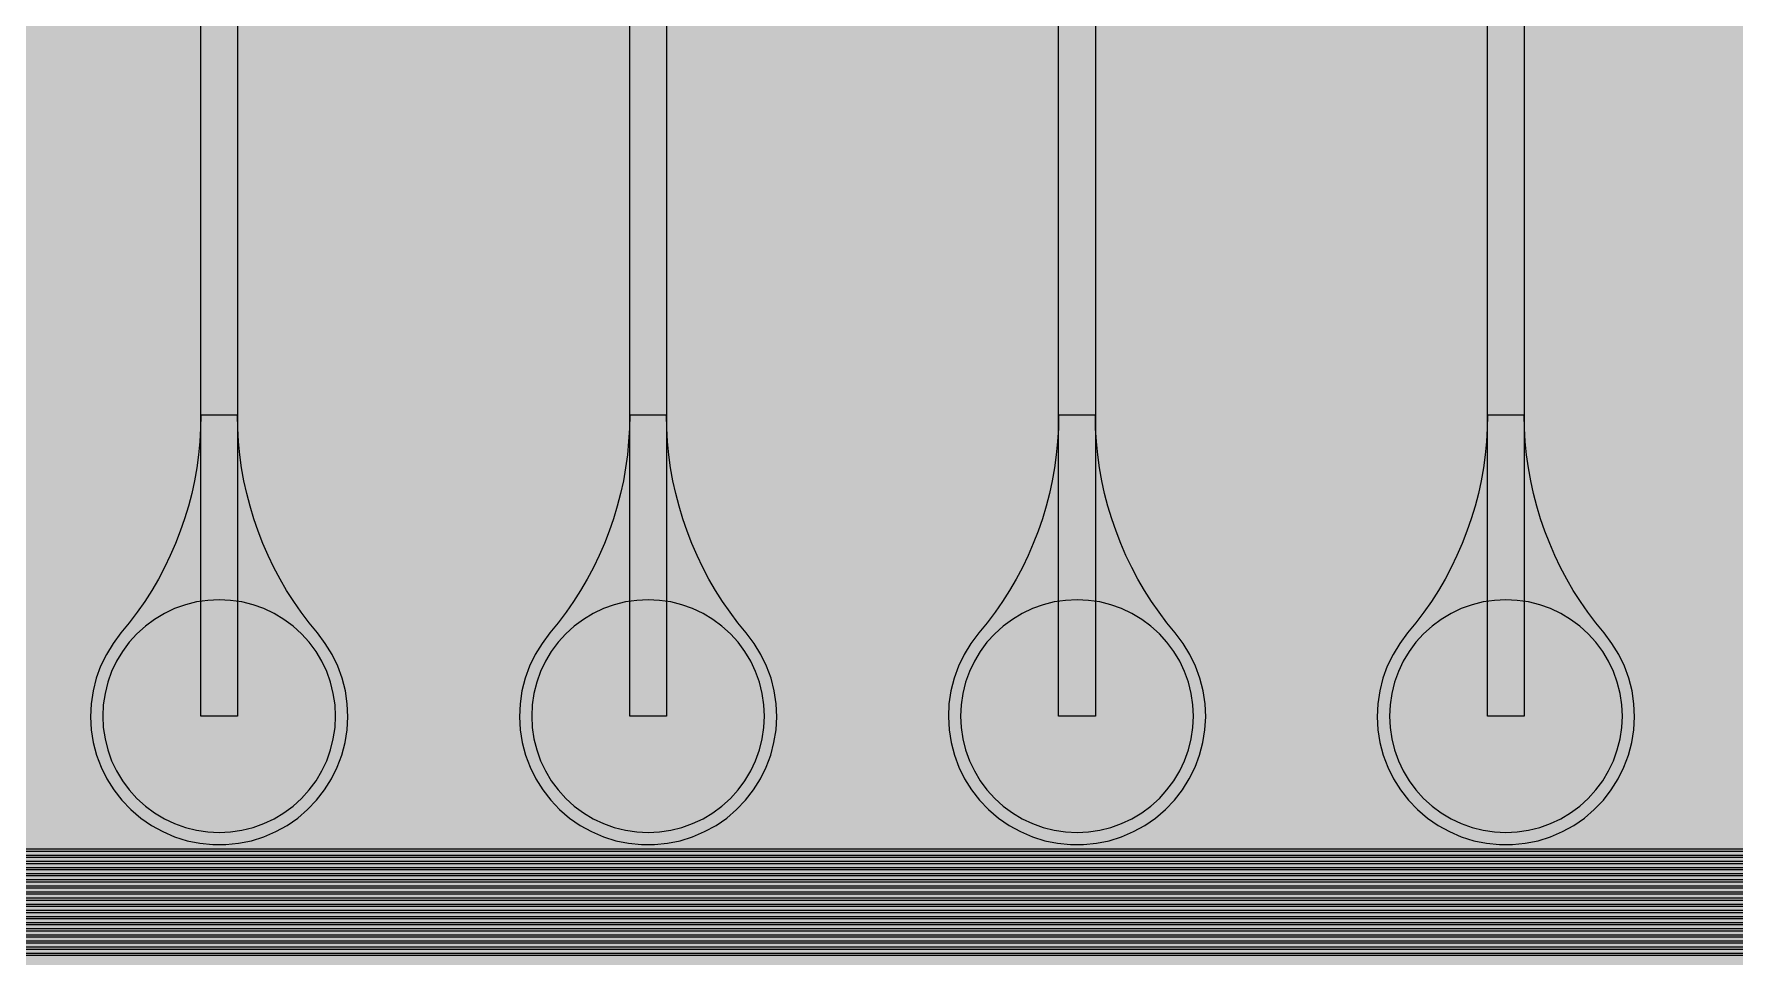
# Model space of a CAD drawing. Header units: metres. Extents: x -7220 to 10980, y -29667 to 1833.
# Drawn here: x -5383 to -3995, y -23979 to -23226 of the extents above; entities that cross this region are included whole.
import ezdxf

# ---------------------------------------------------------------- set-up
doc = ezdxf.new("R2010")
doc.units = ezdxf.units.M
for name, color, linetype in [('Metal1', 4, 'CONTINUOUS'), ('Polyimide', 7, 'CONTINUOUS'), ('Polyimide_Negative', 5, 'CONTINUOUS')]:
    doc.layers.add(name, color=color, linetype=linetype)

msp = doc.modelspace()

# ---------------------------------------------------------------- hatches: boundary and pattern name
at = {"layer": 'Polyimide'}
msp.add_hatch(color=7, dxfattribs=at).paths.add_polyline_path([(4099.4, -13861.6), (4142.6, -14152.8), (4214.2, -14438.4), (4313.4, -14715.5), (4439.2, -14981.7), (4590.6, -15234.2), (4766, -15470.7), (4963.7, -15688.8), (5181.8, -15886.5), (5418.3, -16061.9), (5670.8, -16213.3), (5936.9, -16339.1), (6214.1, -16438.3), (6499.7, -16509.9), (6790.9, -16553.1), (7085, -16567.5), (9980.4, -16567.5), (10058.8, -16571.4), (10136.4, -16582.9), (10212.6, -16601.9), (10286.5, -16628.4), (10357.5, -16662), (10424.8, -16702.3), (10487.9, -16749.1), (10546.1, -16801.8), (10598.8, -16860), (10645.6, -16923), (10685.9, -16990.4), (10719.5, -17061.4), (10745.9, -17135.3), (10765, -17211.4), (10776.5, -17289.1), (10780.4, -17367.5), (10780.4, -21957.3), (10741.6, -22012.9), (10706, -22070.6), (10673.6, -22130.1), (10644.5, -22191.4), (10618.9, -22254.2), (10596.8, -22318.2), (10578.3, -22383.5), (10563.4, -22449.6), (10552.2, -22516.5), (10544.7, -22583.8), (10541, -22651.5), (10541, -22719.3), (10544.7, -22787), (10552.2, -22854.4), (10563.4, -22921.2), (10578.3, -22987.4), (10596.8, -23052.6), (10618.9, -23116.7), (10644.5, -23179.5), (10673.6, -23240.7), (10706, -23300.3), (10741.6, -23357.9), (10780.4, -23413.5), (10780.4, -28667.5), (10776.5, -28745.9), (10765, -28823.6), (10745.9, -28899.7), (10719.5, -28973.6), (10685.9, -29044.6), (10645.6, -29112), (10598.8, -29175), (10546.1, -29233.2), (10487.9, -29285.9), (10424.8, -29332.7), (10357.5, -29373), (10286.5, -29406.6), (10212.6, -29433.1), (10136.4, -29452.1), (10058.8, -29463.6), (9980.4, -29467.5), (-6219.6, -29467.5), (-6298, -29463.6), (-6375.7, -29452.1), (-6451.9, -29433.1), (-6525.8, -29406.6), (-6596.7, -29373), (-6664.1, -29332.7), (-6727.1, -29285.9), (-6785.3, -29233.2), (-6838, -29175), (-6884.8, -29112), (-6925.2, -29044.6), (-6958.7, -28973.6), (-6985.2, -28899.7), (-7004.3, -28823.6), (-7015.8, -28745.9), (-7019.6, -28667.5), (-7019.6, -23426.3), (-6979.4, -23370.1), (-6942.3, -23311.6), (-6908.7, -23251.2), (-6878.5, -23189), (-6851.8, -23125.1), (-6828.8, -23059.9), (-6809.5, -22993.4), (-6794, -22926), (-6782.4, -22857.8), (-6774.6, -22789.1), (-6770.7, -22720), (-6770.7, -22650.8), (-6774.6, -22581.8), (-6782.4, -22513), (-6794, -22444.8), (-6809.5, -22377.4), (-6828.8, -22311), (-6851.8, -22245.7), (-6878.5, -22181.9), (-6908.7, -22119.7), (-6942.3, -22059.2), (-6979.4, -22000.8), (-7019.6, -21944.5), (-7019.6, -17367.5), (-7015.8, -17289.1), (-7004.3, -17211.4), (-6985.2, -17135.3), (-6958.7, -17061.4), (-6925.2, -16990.4), (-6884.8, -16923), (-6838, -16860), (-6785.3, -16801.8), (-6727.1, -16749.1), (-6664.1, -16702.3), (-6596.7, -16662), (-6525.8, -16628.4), (-6451.9, -16601.9), (-6375.7, -16582.9), (-6298, -16571.4), (-6219.6, -16567.5), (-3314, -16567.5), (-3019.9, -16553.1), (-2728.7, -16509.9), (-2443.1, -16438.3), (-2165.9, -16339.1), (-1899.8, -16213.3), (-1647.3, -16061.9), (-1410.8, -15886.5), (-1192.7, -15688.8), (-995, -15470.7), (-819.6, -15234.2), (-668.2, -14981.7), (-542.4, -14715.5), (-443.2, -14438.4), (-371.6, -14152.8), (-328.4, -13861.6), (-314, -13567.5), (-314, -13373.5), (-317.5, -13328.1), (-327.7, -13283.8), (-344.6, -13241.5), (-367.6, -13202.3), (-396.4, -13167), (-430.1, -13136.5), (-468, -13111.4), (-509.3, -13092.3), (-509.3, -13092.3), (-578.2, -13061.3), (-642.2, -13021.2), (-700.3, -12973), (-751.3, -12917.3), (-794.4, -12855.3), (-828.7, -12788.1), (-853.7, -12716.8), (-868.9, -12642.8), (-874, -12567.5), (-868.9, -12492.2), (-853.7, -12418.2), (-828.7, -12346.9), (-794.4, -12279.7), (-751.3, -12217.7), (-700.3, -12162), (-642.2, -12113.8), (-578.2, -12073.7), (-509.3, -12042.7), (-509.3, -12042.7), (-468, -12023.6), (-430.1, -11998.5), (-396.4, -11968), (-367.6, -11932.7), (-344.6, -11893.5), (-327.7, -11851.2), (-317.5, -11806.9), (-314, -11761.5), (-314, -11074.3), (-317.5, -11028.9), (-327.7, -10984.6), (-344.6, -10942.4), (-367.6, -10903.1), (-396.4, -10867.8), (-430.1, -10837.3), (-468, -10812.2), (-509.3, -10793.2), (-509.3, -10793.2), (-578.2, -10762.1), (-642.2, -10722.1), (-700.3, -10673.8), (-751.3, -10618.1), (-794.4, -10556.1), (-828.7, -10488.9), (-853.7, -10417.6), (-868.9, -10343.7), (-874, -10268.3), (-868.9, -10193), (-853.7, -10119), (-828.7, -10047.8), (-794.4, -9980.5), (-751.3, -9918.5), (-700.3, -9862.9), (-642.2, -9814.6), (-578.2, -9774.6), (-509.3, -9743.5), (-509.3, -9743.5), (-468, -9724.5), (-430.1, -9699.4), (-396.4, -9668.8), (-367.6, -9633.5), (-344.6, -9594.3), (-327.7, -9552), (-317.5, -9507.7), (-314, -9462.4), (-314, -8775.1), (-317.5, -8729.8), (-327.7, -8685.5), (-344.6, -8643.2), (-367.6, -8604), (-396.4, -8568.7), (-430.1, -8538.1), (-468, -8513), (-509.3, -8494), (-509.3, -8494), (-578.2, -8462.9), (-642.2, -8422.9), (-700.3, -8374.6), (-751.3, -8319), (-794.4, -8257), (-828.7, -8189.7), (-853.7, -8118.5), (-868.9, -8044.5), (-874, -7969.2), (-868.9, -7893.8), (-853.7, -7819.9), (-828.7, -7748.6), (-794.4, -7681.4), (-751.3, -7619.4), (-700.3, -7563.7), (-642.2, -7515.4), (-578.2, -7475.4), (-509.3, -7444.3), (-509.3, -7444.3), (-468, -7425.3), (-430.1, -7400.2), (-396.4, -7369.7), (-367.6, -7334.4), (-344.6, -7295.1), (-327.7, -7252.9), (-317.5, -7208.6), (-314, -7163.2), (-314, -6476), (-317.5, -6430.6), (-327.7, -6386.3), (-344.6, -6344), (-367.6, -6304.8), (-396.4, -6269.5), (-430.1, -6239), (-468, -6213.9), (-509.3, -6194.8), (-509.3, -6194.8), (-578.2, -6163.8), (-642.2, -6123.7), (-700.3, -6075.5), (-751.3, -6019.8), (-794.4, -5957.8), (-828.7, -5890.6), (-853.7, -5819.3), (-868.9, -5745.3), (-874, -5670), (-868.9, -5594.7), (-853.7, -5520.7), (-828.7, -5449.4), (-794.4, -5382.2), (-751.3, -5320.2), (-700.3, -5264.5), (-642.2, -5216.3), (-578.2, -5176.2), (-509.3, -5145.2), (-509.3, -5145.2), (-468, -5126.1), (-430.1, -5101), (-396.4, -5070.5), (-367.6, -5035.2), (-344.6, -4996), (-327.7, -4953.7), (-317.5, -4909.4), (-314, -4864), (-314, 380), (-314, 1532.5), (-269, 1532.5), (-268.8, 1525.6), (-268.1, 1518.8), (-267, 1512), (-265.4, 1505.3), (-263.4, 1498.7), (-261, 1492.3), (-258.2, 1486.1), (-254.9, 1480), (-251.3, 1474.2), (-247.3, 1468.6), (-242.9, 1463.3), (-238.2, 1458.3), (-233.2, 1453.6), (-227.9, 1449.2), (-222.3, 1445.2), (-216.5, 1441.6), (-210.4, 1438.3), (-204.2, 1435.5), (-197.8, 1433.1), (-191.2, 1431.1), (-184.5, 1429.5), (-177.7, 1428.4), (-170.9, 1427.7), (-164, 1427.5), (-157.1, 1427.7), (-150.3, 1428.4), (-143.5, 1429.5), (-136.8, 1431.1), (-130.2, 1433.1), (-123.8, 1435.5), (-117.6, 1438.3), (-111.5, 1441.6), (-105.7, 1445.2), (-100.1, 1449.2), (-94.8, 1453.6), (-89.8, 1458.3), (-85.1, 1463.3), (-80.7, 1468.6), (-76.7, 1474.2), (-73.1, 1480), (-69.8, 1486.1), (-67, 1492.3), (-64.6, 1498.7), (-62.6, 1505.3), (-61, 1512), (-59.9, 1518.8), (-59.2, 1525.6), (-59, 1532.5), (1786, 1532.5), (3835, 1532.5), (3835.2, 1539), (3835.9, 1545.6), (3836.9, 1552), (3838.4, 1558.4), (3840.3, 1564.6), (3842.6, 1570.8), (3845.3, 1576.7), (3848.4, 1582.5), (3851.9, 1588.1), (3855.7, 1593.4), (3859.8, 1598.4), (3864.3, 1603.2), (3869.1, 1607.7), (3874.1, 1611.8), (3879.4, 1615.6), (3885, 1619.1), (3890.8, 1622.2), (3896.7, 1624.9), (3902.9, 1627.2), (3909.1, 1629.1), (3915.5, 1630.6), (3921.9, 1631.6), (3928.5, 1632.3), (3935, 1632.5), (3941.5, 1632.3), (3948.1, 1631.6), (3954.5, 1630.6), (3960.9, 1629.1), (3967.1, 1627.2), (3973.3, 1624.9), (3979.2, 1622.2), (3985, 1619.1), (3990.6, 1615.6), (3995.9, 1611.8), (4000.9, 1607.7), (4005.7, 1603.2), (4010.2, 1598.4), (4014.3, 1593.4), (4018.1, 1588.1), (4021.6, 1582.5), (4024.7, 1576.7), (4027.4, 1570.8), (4029.7, 1564.6), (4031.6, 1558.4), (4033.1, 1552), (4034.1, 1545.6), (4034.8, 1539), (4035, 1532.5), (4085, 1532.5), (4085, 380), (4085, 330), (4085, -4864), (4088.5, -4909.4), (4098.7, -4953.7), (4115.6, -4996), (4138.6, -5035.2), (4167.4, -5070.5), (4201.1, -5101), (4239, -5126.1), (4280.3, -5145.2), (4280.3, -5145.2), (4349.2, -5176.2), (4413.2, -5216.3), (4471.3, -5264.5), (4522.3, -5320.2), (4565.4, -5382.2), (4599.7, -5449.4), (4624.7, -5520.7), (4639.9, -5594.7), (4645, -5670), (4639.9, -5745.3), (4624.7, -5819.3), (4599.7, -5890.6), (4565.4, -5957.8), (4522.3, -6019.8), (4471.3, -6075.5), (4413.2, -6123.7), (4349.2, -6163.8), (4280.3, -6194.8), (4239, -6213.9), (4201.1, -6239), (4167.4, -6269.5), (4138.6, -6304.8), (4115.6, -6344), (4098.7, -6386.3), (4088.5, -6430.6), (4085, -6476), (4085, -13567.5), (4099.4, -13861.6)])

# ---------------------------------------------------------------- linework, layer by layer
at = {"layer": 'Metal1'}
for points in [[(1433.9, -18191.7), (1433.9, -25252.9), (1403.3, -25283.5), (-5892.5, -25283.5), (-5923.1, -25252.9), (-5923.1, -22921.6), (-5892.5, -22891), (-4211.7, -22891), (-4177.8, -22920.2), (-4167.1, -23060.2), (-4167.1, -23782.5), (-4197.1, -23782.5), (-4197.1, -23060.2), (-4186.4, -22923.8), (-4212.5, -22893), (-5891.7, -22893), (-5921.1, -22922.4), (-5921.1, -25252.1), (-5891.7, -25281.5), (1402.5, -25281.5), (1431.9, -25252.1), (1431.9, -18191.7)], [(1423.9, -18191.7), (1423.9, -25242.9), (1393.3, -25273.5), (-5882.5, -25273.5), (-5913.1, -25242.9), (-5913.1, -22931.6), (-5882.5, -22901), (-4561.7, -22901), (-4527.8, -22930.2), (-4517.1, -23068.2), (-4517.1, -23782.5), (-4547.1, -23782.5), (-4547.1, -23068.2), (-4536.5, -22933.8), (-4562.5, -22903), (-5881.7, -22903), (-5911.1, -22932.4), (-5911.1, -25242.1), (-5881.7, -25271.5), (1392.5, -25271.5), (1421.9, -25242.1), (1421.9, -18191.7)], [(1413.9, -18191.7), (1413.9, -25232.9), (1383.3, -25263.5), (-5872.5, -25263.5), (-5903.1, -25232.9), (-5903.1, -22941.6), (-5872.5, -22911), (-4911.7, -22911), (-4877.8, -22940.2), (-4867.1, -23076.2), (-4867.1, -23782.5), (-4897.1, -23782.5), (-4897.1, -23076.2), (-4886.5, -22943.8), (-4912.5, -22913), (-5871.7, -22913), (-5901.1, -22942.4), (-5901.1, -25232.1), (-5871.7, -25261.5), (1382.5, -25261.5), (1411.9, -25232.1), (1411.9, -18191.7)], [(1403.9, -18191.7), (1403.9, -25222.9), (1373.3, -25253.5), (-5862.5, -25253.5), (-5893.1, -25222.9), (-5893.1, -22951.6), (-5862.5, -22921), (-5261.7, -22921), (-5227.7, -22950.2), (-5217.1, -23084.2), (-5217.1, -23782.5), (-5247.1, -23782.5), (-5247.1, -23084.2), (-5236.5, -22953.8), (-5262.5, -22923), (-5861.7, -22923), (-5891.1, -22952.4), (-5891.1, -25222.1), (-5861.7, -25251.5), (1372.5, -25251.5), (1401.9, -25222.1), (1401.9, -18191.7)], [(1398.9, -18191.7), (1398.9, -25217.9), (1368.3, -25248.5), (-5857.5, -25248.5), (-5888.1, -25217.9), (-5888.1, -23921.6), (-5857.5, -23891), (163.3, -23891), (199.6, -23919.2), (207.9, -23982.8), (207.9, -24152.5), (177.9, -24152.5), (177.9, -23982.8), (186.1, -23924.8), (162.5, -23893), (-5856.7, -23893), (-5886.1, -23922.4), (-5886.1, -25217.1), (-5856.7, -25246.5), (1367.5, -25246.5), (1396.9, -25217.1), (1396.9, -18191.7)], [(1393.9, -18191.7), (1393.9, -25212.9), (1363.3, -25243.5), (-5852.5, -25243.5), (-5883.1, -25212.9), (-5883.1, -23926.6), (-5852.5, -23896), (-11.7, -23896), (21.8, -23925.4), (32.9, -24086.2), (32.9, -24892.5), (2.9, -24892.5), (2.9, -24086.2), (13.9, -23928.6), (-12.5, -23898), (-5851.7, -23898), (-5881.1, -23927.4), (-5881.1, -25212.1), (-5851.7, -25241.5), (1362.5, -25241.5), (1391.9, -25212.1), (1391.9, -18191.7)], [(1388.9, -18191.7), (1388.9, -25207.9), (1358.3, -25238.5), (-5847.5, -25238.5), (-5878.1, -25207.9), (-5878.1, -23931.6), (-5847.5, -23901), (-328.1, -23901), (-279, -23923.6), (-227.4, -23997.3), (-144.1, -24145.1), (-170.2, -24159.9), (-253.5, -24012), (-288.2, -23932.6), (-328.6, -23903), (-5846.7, -23903), (-5876.1, -23932.4), (-5876.1, -25207.1), (-5846.7, -25236.5), (1357.5, -25236.5), (1386.9, -25207.1), (1386.9, -18191.7)], [(1383.9, -18191.7), (1383.9, -25202.9), (1353.3, -25233.5), (-5842.5, -25233.5), (-5873.1, -25202.9), (-5873.1, -23936.6), (-5842.5, -23906), (-361.7, -23906), (-328.1, -23935.4), (-317.1, -24094.2), (-317.1, -24892.5), (-347.1, -24892.5), (-347.1, -24094.2), (-336.1, -23938.6), (-362.5, -23908), (-5841.7, -23908), (-5871.1, -23937.4), (-5871.1, -25202.1), (-5841.7, -25231.5), (1352.5, -25231.5), (1381.9, -25202.1), (1381.9, -18191.7)], [(1378.9, -18191.7), (1378.9, -25197.9), (1348.3, -25228.5), (-5837.5, -25228.5), (-5868.1, -25197.9), (-5868.1, -23941.6), (-5837.5, -23911), (-678.1, -23911), (-628.4, -23933), (-580.1, -23998.6), (-494.2, -24144.9), (-520.1, -24160.1), (-606, -24013.8), (-637.9, -23942.7), (-678.6, -23913), (-5836.7, -23913), (-5866.1, -23942.4), (-5866.1, -25197.1), (-5836.7, -25226.5), (1347.5, -25226.5), (1376.9, -25197.1), (1376.9, -18191.7)], [(1373.9, -18191.7), (1373.9, -25192.9), (1343.3, -25223.5), (-5832.5, -25223.5), (-5863.1, -25192.9), (-5863.1, -23946.6), (-5832.5, -23916), (-711.7, -23916), (-678.1, -23945.3), (-667.1, -24102.2), (-667.1, -24892.5), (-697.1, -24892.5), (-697.1, -24102.2), (-686.1, -23948.7), (-712.5, -23918), (-5831.7, -23918), (-5861.1, -23947.4), (-5861.1, -25192.1), (-5831.7, -25221.5), (1342.5, -25221.5), (1371.9, -25192.1), (1371.9, -18191.7)], [(1368.9, -18191.7), (1368.9, -25187.9), (1338.3, -25218.5), (-5827.5, -25218.5), (-5858.1, -25187.9), (-5858.1, -23951.6), (-5827.5, -23921), (-1028.1, -23921), (-977.7, -23942.4), (-933, -24000), (-844.3, -24144.7), (-869.9, -24160.3), (-958.6, -24015.6), (-987.7, -23952.8), (-1028.6, -23923), (-5826.7, -23923), (-5856.1, -23952.4), (-5856.1, -25187.1), (-5826.7, -25216.5), (1337.5, -25216.5), (1366.9, -25187.1), (1366.9, -18191.7)], [(1363.9, -18191.7), (1363.9, -25182.9), (1333.3, -25213.5), (-5822.5, -25213.5), (-5853.1, -25182.9), (-5853.1, -23956.6), (-5822.5, -23926), (-1061.7, -23926), (-1028.1, -23955.3), (-1017.1, -24110.2), (-1017.1, -24892.5), (-1047.1, -24892.5), (-1047.1, -24110.2), (-1036.2, -23958.7), (-1062.5, -23928), (-5821.7, -23928), (-5851.1, -23957.4), (-5851.1, -25182.1), (-5821.7, -25211.5), (1332.5, -25211.5), (1361.9, -25182.1), (1361.9, -18191.7)], [(1358.9, -18191.7), (1358.9, -25177.9), (1328.3, -25208.5), (-5817.5, -25208.5), (-5848.1, -25177.9), (-5848.1, -23961.6), (-5817.5, -23931), (-1378.1, -23931), (-1326.9, -23951.7), (-1286, -24001.5), (-1194.5, -24144.4), (-1219.8, -24160.6), (-1311.3, -24017.7), (-1337.4, -23962.9), (-1378.6, -23933), (-5816.7, -23933), (-5846.1, -23962.4), (-5846.1, -25177.1), (-5816.7, -25206.5), (1327.5, -25206.5), (1356.9, -25177.1), (1356.9, -18191.7)], [(1353.9, -18191.7), (1353.9, -25172.9), (1323.3, -25203.5), (-5812.5, -25203.5), (-5843.1, -25172.9), (-5843.1, -23966.6), (-5812.5, -23936), (-1411.7, -23936), (-1378.1, -23965.3), (-1367.1, -24118.2), (-1367.1, -24892.5), (-1397.1, -24892.5), (-1397.1, -24118.2), (-1386.2, -23968.7), (-1412.5, -23938), (-5811.7, -23938), (-5841.1, -23967.4), (-5841.1, -25172.1), (-5811.7, -25201.5), (1322.5, -25201.5), (1351.9, -25172.1), (1351.9, -18191.7)], [(1348.9, -18191.7), (1348.9, -25167.9), (1318.3, -25198.5), (-5807.5, -25198.5), (-5838.1, -25167.9), (-5838.1, -23971.6), (-5807.5, -23941), (-1728.1, -23941), (-1676.1, -23960.8), (-1639.2, -24003.2), (-1544.7, -24144.1), (-1569.6, -24160.9), (-1664.1, -24019.9), (-1687.1, -23973), (-1728.6, -23943), (-5806.7, -23943), (-5836.1, -23972.4), (-5836.1, -25167.1), (-5806.7, -25196.5), (1317.5, -25196.5), (1346.9, -25167.1), (1346.9, -18191.7)], [(1343.9, -18191.7), (1343.9, -25162.9), (1313.3, -25193.5), (-5802.5, -25193.5), (-5833.1, -25162.9), (-5833.1, -23976.6), (-5802.5, -23946), (-1761.7, -23946), (-1728, -23975.3), (-1717.1, -24126.2), (-1717.1, -24892.5), (-1747.1, -24892.5), (-1747.1, -24126.2), (-1736.2, -23978.7), (-1762.5, -23948), (-5801.7, -23948), (-5831.1, -23977.4), (-5831.1, -25162.1), (-5801.7, -25191.5), (1312.5, -25191.5), (1341.9, -25162.1), (1341.9, -18191.7)], [(1338.9, -18191.7), (1338.9, -25157.9), (1308.3, -25188.5), (-5797.5, -25188.5), (-5828.1, -25157.9), (-5828.1, -23981.6), (-5797.5, -23951), (-2078.1, -23951), (-2025.3, -23969.9), (-1992.6, -24005.1), (-1894.9, -24143.9), (-1919.4, -24161.1), (-2017.1, -24022.4), (-2036.9, -23983.2), (-2078.6, -23953), (-5796.7, -23953), (-5826.1, -23982.4), (-5826.1, -25157.1), (-5796.7, -25186.5), (1307.5, -25186.5), (1336.9, -25157.1), (1336.9, -18191.7)], [(1333.9, -18191.7), (1333.9, -25152.9), (1303.3, -25183.5), (-5792.5, -25183.5), (-5823.1, -25152.9), (-5823.1, -23986.6), (-5792.5, -23956), (-2111.7, -23956), (-2078, -23985.3), (-2067.1, -24134.2), (-2067.1, -24892.5), (-2097.1, -24892.5), (-2097.1, -24134.2), (-2086.3, -23988.7), (-2112.5, -23958), (-5791.7, -23958), (-5821.1, -23987.4), (-5821.1, -25152.1), (-5791.7, -25181.5), (1302.5, -25181.5), (1331.9, -25152.1), (1331.9, -18191.7)], [(1328.9, -18191.7), (1328.9, -25147.9), (1298.3, -25178.5), (-5787.5, -25178.5), (-5818.1, -25147.9), (-5818.1, -23991.6), (-5787.5, -23961), (-2428.1, -23961), (-2374.4, -23978.8), (-2346.1, -24007.2), (-2245.1, -24143.6), (-2269.2, -24161.4), (-2370.2, -24025.1), (-2386.6, -23993.4), (-2428.6, -23963), (-5786.7, -23963), (-5816.1, -23992.4), (-5816.1, -25147.1), (-5786.7, -25176.5), (1297.5, -25176.5), (1326.9, -25147.1), (1326.9, -18191.7)], [(1323.9, -18191.7), (1323.9, -25142.9), (1293.3, -25173.5), (-5782.5, -25173.5), (-5813.1, -25142.9), (-5813.1, -23996.6), (-5782.5, -23966), (-2461.7, -23966), (-2428, -23995.3), (-2417.1, -24142.2), (-2417.1, -24892.5), (-2447.1, -24892.5), (-2447.1, -24142.2), (-2436.3, -23998.7), (-2462.5, -23968), (-5781.7, -23968), (-5811.1, -23997.4), (-5811.1, -25142.1), (-5781.7, -25171.5), (1292.5, -25171.5), (1321.9, -25142.1), (1321.9, -18191.7)], [(1318.9, -18191.7), (1318.9, -25137.9), (1288.3, -25168.5), (-5777.5, -25168.5), (-5808.1, -25137.9), (-5808.1, -24001.6), (-5777.5, -23971), (-2778.1, -23971), (-2723.4, -23987.6), (-2699.9, -24009.6), (-2595.3, -24143.3), (-2618.9, -24161.7), (-2723.5, -24028.1), (-2736.3, -24003.6), (-2778.6, -23973), (-5776.7, -23973), (-5806.1, -24002.4), (-5806.1, -25137.1), (-5776.7, -25166.5), (1287.5, -25166.5), (1316.9, -25137.1), (1316.9, -18191.7)], [(1313.9, -18191.7), (1313.9, -25132.9), (1283.3, -25163.5), (-5772.5, -25163.5), (-5803.1, -25132.9), (-5803.1, -24006.6), (-5772.5, -23976), (-2811.7, -23976), (-2777.9, -24005.3), (-2767.1, -24150.2), (-2767.1, -24892.5), (-2797.1, -24892.5), (-2797.1, -24150.2), (-2786.3, -24008.7), (-2812.5, -23978), (-5771.7, -23978), (-5801.1, -24007.4), (-5801.1, -25132.1), (-5771.7, -25161.5), (1282.5, -25161.5), (1311.9, -25132.1), (1311.9, -18191.7)]]:
    msp.add_lwpolyline(points, dxfattribs=at)
for points in [[(-5247.1, -23536.9), (-5247.3, -23547.7), (-5248, -23558.4), (-5249, -23569.1), (-5250.5, -23579.7), (-5252.3, -23590.3), (-5254.6, -23600.8), (-5257.3, -23611.1), (-5260.4, -23621.4), (-5263.9, -23631.6), (-5267.8, -23641.6), (-5272.1, -23651.4), (-5276.7, -23661.1), (-5281.8, -23670.6), (-5287.2, -23679.9), (-5292.9, -23688.9), (-5299, -23697.7), (-5305.5, -23706.3), (-5312.3, -23714.6), (-5318.7, -23723.1), (-5324.2, -23732.1), (-5328.9, -23741.7), (-5332.5, -23751.6), (-5335.1, -23761.9), (-5336.6, -23772.4), (-5337.1, -23783), (-5336.5, -23793.6), (-5334.9, -23804.1), (-5332.2, -23814.3), (-5328.5, -23824.2), (-5323.8, -23833.7), (-5318.1, -23842.7), (-5311.6, -23851.1), (-5304.3, -23858.8), (-5296.2, -23865.7), (-5287.5, -23871.7), (-5278.2, -23876.8), (-5268.5, -23881), (-5258.4, -23884.2), (-5248, -23886.3), (-5237.4, -23887.4), (-5226.8, -23887.4), (-5216.3, -23886.3), (-5205.9, -23884.2), (-5195.8, -23881), (-5186, -23876.8), (-5176.7, -23871.7), (-5168, -23865.7), (-5160, -23858.8), (-5152.6, -23851.1), (-5146.1, -23842.7), (-5140.5, -23833.7), (-5135.8, -23824.2), (-5132.1, -23814.3), (-5129.4, -23804.1), (-5127.7, -23793.6), (-5127.1, -23783), (-5127.6, -23772.4), (-5129.2, -23761.9), (-5131.8, -23751.6), (-5135.4, -23741.7), (-5140, -23732.1), (-5145.6, -23723.1), (-5152, -23714.6), (-5158.8, -23706.3), (-5165.2, -23697.7), (-5171.3, -23688.9), (-5177.1, -23679.9), (-5182.5, -23670.6), (-5187.5, -23661.1), (-5192.2, -23651.4), (-5196.4, -23641.6), (-5200.3, -23631.6), (-5203.8, -23621.4), (-5206.9, -23611.1), (-5209.6, -23600.8), (-5211.9, -23590.3), (-5213.8, -23579.7), (-5215.2, -23569.1), (-5216.3, -23558.4), (-5216.9, -23547.7), (-5217.1, -23536.9), (-5247.1, -23536.9)], [(-4897.1, -23536.9), (-4897.3, -23547.7), (-4898, -23558.4), (-4899, -23569.1), (-4900.5, -23579.7), (-4902.3, -23590.3), (-4904.6, -23600.8), (-4907.3, -23611.1), (-4910.4, -23621.4), (-4913.9, -23631.6), (-4917.8, -23641.6), (-4922.1, -23651.4), (-4926.7, -23661.1), (-4931.8, -23670.6), (-4937.2, -23679.9), (-4942.9, -23688.9), (-4949, -23697.7), (-4955.5, -23706.3), (-4962.3, -23714.6), (-4968.7, -23723.1), (-4974.2, -23732.1), (-4978.9, -23741.7), (-4982.5, -23751.6), (-4985.1, -23761.9), (-4986.6, -23772.4), (-4987.1, -23783), (-4986.5, -23793.6), (-4984.9, -23804.1), (-4982.2, -23814.3), (-4978.5, -23824.2), (-4973.8, -23833.7), (-4968.1, -23842.7), (-4961.6, -23851.1), (-4954.3, -23858.8), (-4946.2, -23865.7), (-4937.5, -23871.7), (-4928.2, -23876.8), (-4918.5, -23881), (-4908.4, -23884.2), (-4898, -23886.3), (-4887.4, -23887.4), (-4876.8, -23887.4), (-4866.3, -23886.3), (-4855.9, -23884.2), (-4845.8, -23881), (-4836, -23876.8), (-4826.7, -23871.7), (-4818, -23865.7), (-4810, -23858.8), (-4802.6, -23851.1), (-4796.1, -23842.7), (-4790.5, -23833.7), (-4785.8, -23824.2), (-4782.1, -23814.3), (-4779.4, -23804.1), (-4777.7, -23793.6), (-4777.1, -23783), (-4777.6, -23772.4), (-4779.2, -23761.9), (-4781.8, -23751.6), (-4785.4, -23741.7), (-4790, -23732.1), (-4795.6, -23723.1), (-4802, -23714.6), (-4808.8, -23706.3), (-4815.2, -23697.7), (-4821.3, -23688.9), (-4827.1, -23679.9), (-4832.5, -23670.6), (-4837.5, -23661.1), (-4842.2, -23651.4), (-4846.4, -23641.6), (-4850.3, -23631.6), (-4853.8, -23621.4), (-4856.9, -23611.1), (-4859.6, -23600.8), (-4861.9, -23590.3), (-4863.8, -23579.7), (-4865.2, -23569.1), (-4866.3, -23558.4), (-4866.9, -23547.7), (-4867.1, -23536.9), (-4897.1, -23536.9)], [(-4547.1, -23536.9), (-4547.3, -23547.7), (-4548, -23558.4), (-4549, -23569.1), (-4550.5, -23579.7), (-4552.3, -23590.3), (-4554.6, -23600.8), (-4557.3, -23611.1), (-4560.4, -23621.4), (-4563.9, -23631.6), (-4567.8, -23641.6), (-4572.1, -23651.4), (-4576.7, -23661.1), (-4581.8, -23670.6), (-4587.2, -23679.9), (-4592.9, -23688.9), (-4599, -23697.7), (-4605.5, -23706.3), (-4612.3, -23714.6), (-4618.7, -23723.1), (-4624.2, -23732.1), (-4628.9, -23741.7), (-4632.5, -23751.6), (-4635.1, -23761.9), (-4636.6, -23772.4), (-4637.1, -23783), (-4636.5, -23793.6), (-4634.9, -23804.1), (-4632.2, -23814.3), (-4628.5, -23824.2), (-4623.8, -23833.7), (-4618.1, -23842.7), (-4611.6, -23851.1), (-4604.3, -23858.8), (-4596.2, -23865.7), (-4587.5, -23871.7), (-4578.2, -23876.8), (-4568.5, -23881), (-4558.4, -23884.2), (-4548, -23886.3), (-4537.4, -23887.4), (-4526.8, -23887.4), (-4516.3, -23886.3), (-4505.9, -23884.2), (-4495.8, -23881), (-4486, -23876.8), (-4476.7, -23871.7), (-4468, -23865.7), (-4460, -23858.8), (-4452.6, -23851.1), (-4446.1, -23842.7), (-4440.5, -23833.7), (-4435.8, -23824.2), (-4432.1, -23814.3), (-4429.4, -23804.1), (-4427.7, -23793.6), (-4427.1, -23783), (-4427.6, -23772.4), (-4429.2, -23761.9), (-4431.8, -23751.6), (-4435.4, -23741.7), (-4440, -23732.1), (-4445.6, -23723.1), (-4452, -23714.6), (-4458.8, -23706.3), (-4465.2, -23697.7), (-4471.3, -23688.9), (-4477.1, -23679.9), (-4482.5, -23670.6), (-4487.5, -23661.1), (-4492.2, -23651.4), (-4496.4, -23641.6), (-4500.3, -23631.6), (-4503.8, -23621.4), (-4506.9, -23611.1), (-4509.6, -23600.8), (-4511.9, -23590.3), (-4513.8, -23579.7), (-4515.2, -23569.1), (-4516.3, -23558.4), (-4516.9, -23547.7), (-4517.1, -23536.9), (-4547.1, -23536.9)], [(-4197.1, -23536.9), (-4197.3, -23547.7), (-4198, -23558.4), (-4199, -23569.1), (-4200.5, -23579.7), (-4202.3, -23590.3), (-4204.6, -23600.8), (-4207.3, -23611.1), (-4210.4, -23621.4), (-4213.9, -23631.6), (-4217.8, -23641.6), (-4222.1, -23651.4), (-4226.7, -23661.1), (-4231.8, -23670.6), (-4237.2, -23679.9), (-4242.9, -23688.9), (-4249, -23697.7), (-4255.5, -23706.3), (-4262.3, -23714.6), (-4268.7, -23723.1), (-4274.2, -23732.1), (-4278.9, -23741.7), (-4282.5, -23751.6), (-4285.1, -23761.9), (-4286.6, -23772.4), (-4287.1, -23783), (-4286.5, -23793.6), (-4284.9, -23804.1), (-4282.2, -23814.3), (-4278.5, -23824.2), (-4273.8, -23833.7), (-4268.1, -23842.7), (-4261.6, -23851.1), (-4254.3, -23858.8), (-4246.2, -23865.7), (-4237.5, -23871.7), (-4228.2, -23876.8), (-4218.5, -23881), (-4208.4, -23884.2), (-4198, -23886.3), (-4187.4, -23887.4), (-4176.8, -23887.4), (-4166.3, -23886.3), (-4155.9, -23884.2), (-4145.8, -23881), (-4136, -23876.8), (-4126.7, -23871.7), (-4118, -23865.7), (-4110, -23858.8), (-4102.6, -23851.1), (-4096.1, -23842.7), (-4090.5, -23833.7), (-4085.8, -23824.2), (-4082.1, -23814.3), (-4079.4, -23804.1), (-4077.7, -23793.6), (-4077.1, -23783), (-4077.6, -23772.4), (-4079.2, -23761.9), (-4081.8, -23751.6), (-4085.4, -23741.7), (-4090, -23732.1), (-4095.6, -23723.1), (-4102, -23714.6), (-4108.8, -23706.3), (-4115.2, -23697.7), (-4121.3, -23688.9), (-4127.1, -23679.9), (-4132.5, -23670.6), (-4137.5, -23661.1), (-4142.2, -23651.4), (-4146.4, -23641.6), (-4150.3, -23631.6), (-4153.8, -23621.4), (-4156.9, -23611.1), (-4159.6, -23600.8), (-4161.9, -23590.3), (-4163.8, -23579.7), (-4165.2, -23569.1), (-4166.3, -23558.4), (-4166.9, -23547.7), (-4167.1, -23536.9), (-4197.1, -23536.9)]]:
    msp.add_lwpolyline(points, close=True, dxfattribs=at)
at = {"layer": 'Polyimide_Negative'}
for points in [[(-5137.1, -23782.5), (-5137.6, -23773.2), (-5139, -23764), (-5141.2, -23754.9), (-5144.4, -23746.1), (-5148.3, -23737.7), (-5153.1, -23729.7), (-5158.7, -23722.2), (-5164.9, -23715.3), (-5171.9, -23709.1), (-5179.3, -23703.5), (-5187.3, -23698.7), (-5195.8, -23694.7), (-5204.5, -23691.6), (-5213.6, -23689.3), (-5222.8, -23688), (-5232.1, -23687.5), (-5241.4, -23688), (-5250.7, -23689.3), (-5259.7, -23691.6), (-5268.5, -23694.7), (-5276.9, -23698.7), (-5284.9, -23703.5), (-5292.4, -23709.1), (-5299.3, -23715.3), (-5305.6, -23722.2), (-5311.1, -23729.7), (-5315.9, -23737.7), (-5319.9, -23746.1), (-5323, -23754.9), (-5325.3, -23764), (-5326.7, -23773.2), (-5327.1, -23782.5), (-5326.7, -23791.8), (-5325.3, -23801), (-5323, -23810.1), (-5319.9, -23818.9), (-5315.9, -23827.3), (-5311.1, -23835.3), (-5305.6, -23842.8), (-5299.3, -23849.7), (-5292.4, -23855.9), (-5284.9, -23861.5), (-5276.9, -23866.3), (-5268.5, -23870.3), (-5259.7, -23873.4), (-5250.7, -23875.7), (-5241.4, -23877), (-5232.1, -23877.5), (-5222.8, -23877), (-5213.6, -23875.7), (-5204.5, -23873.4), (-5195.8, -23870.3), (-5187.3, -23866.3), (-5179.3, -23861.5), (-5171.9, -23855.9), (-5164.9, -23849.7), (-5158.7, -23842.8), (-5153.1, -23835.3), (-5148.3, -23827.3), (-5144.4, -23818.9), (-5141.2, -23810.1), (-5139, -23801), (-5137.6, -23791.8), (-5137.1, -23782.5)], [(-4787.1, -23782.5), (-4787.6, -23773.2), (-4789, -23764), (-4791.2, -23754.9), (-4794.4, -23746.1), (-4798.3, -23737.7), (-4803.1, -23729.7), (-4808.7, -23722.2), (-4814.9, -23715.3), (-4821.9, -23709.1), (-4829.3, -23703.5), (-4837.3, -23698.7), (-4845.8, -23694.7), (-4854.5, -23691.6), (-4863.6, -23689.3), (-4872.8, -23688), (-4882.1, -23687.5), (-4891.4, -23688), (-4900.7, -23689.3), (-4909.7, -23691.6), (-4918.5, -23694.7), (-4926.9, -23698.7), (-4934.9, -23703.5), (-4942.4, -23709.1), (-4949.3, -23715.3), (-4955.6, -23722.2), (-4961.1, -23729.7), (-4965.9, -23737.7), (-4969.9, -23746.1), (-4973, -23754.9), (-4975.3, -23764), (-4976.7, -23773.2), (-4977.1, -23782.5), (-4976.7, -23791.8), (-4975.3, -23801), (-4973, -23810.1), (-4969.9, -23818.9), (-4965.9, -23827.3), (-4961.1, -23835.3), (-4955.6, -23842.8), (-4949.3, -23849.7), (-4942.4, -23855.9), (-4934.9, -23861.5), (-4926.9, -23866.3), (-4918.5, -23870.3), (-4909.7, -23873.4), (-4900.7, -23875.7), (-4891.4, -23877), (-4882.1, -23877.5), (-4872.8, -23877), (-4863.6, -23875.7), (-4854.5, -23873.4), (-4845.8, -23870.3), (-4837.3, -23866.3), (-4829.3, -23861.5), (-4821.9, -23855.9), (-4814.9, -23849.7), (-4808.7, -23842.8), (-4803.1, -23835.3), (-4798.3, -23827.3), (-4794.4, -23818.9), (-4791.2, -23810.1), (-4789, -23801), (-4787.6, -23791.8), (-4787.1, -23782.5)], [(-4437.1, -23782.5), (-4437.6, -23773.2), (-4439, -23764), (-4441.2, -23754.9), (-4444.4, -23746.1), (-4448.3, -23737.7), (-4453.1, -23729.7), (-4458.7, -23722.2), (-4464.9, -23715.3), (-4471.9, -23709.1), (-4479.3, -23703.5), (-4487.3, -23698.7), (-4495.8, -23694.7), (-4504.5, -23691.6), (-4513.6, -23689.3), (-4522.8, -23688), (-4532.1, -23687.5), (-4541.4, -23688), (-4550.7, -23689.3), (-4559.7, -23691.6), (-4568.5, -23694.7), (-4576.9, -23698.7), (-4584.9, -23703.5), (-4592.4, -23709.1), (-4599.3, -23715.3), (-4605.6, -23722.2), (-4611.1, -23729.7), (-4615.9, -23737.7), (-4619.9, -23746.1), (-4623, -23754.9), (-4625.3, -23764), (-4626.7, -23773.2), (-4627.1, -23782.5), (-4626.7, -23791.8), (-4625.3, -23801), (-4623, -23810.1), (-4619.9, -23818.9), (-4615.9, -23827.3), (-4611.1, -23835.3), (-4605.6, -23842.8), (-4599.3, -23849.7), (-4592.4, -23855.9), (-4584.9, -23861.5), (-4576.9, -23866.3), (-4568.5, -23870.3), (-4559.7, -23873.4), (-4550.7, -23875.7), (-4541.4, -23877), (-4532.1, -23877.5), (-4522.8, -23877), (-4513.6, -23875.7), (-4504.5, -23873.4), (-4495.8, -23870.3), (-4487.3, -23866.3), (-4479.3, -23861.5), (-4471.9, -23855.9), (-4464.9, -23849.7), (-4458.7, -23842.8), (-4453.1, -23835.3), (-4448.3, -23827.3), (-4444.4, -23818.9), (-4441.2, -23810.1), (-4439, -23801), (-4437.6, -23791.8), (-4437.1, -23782.5)], [(-4087.1, -23782.5), (-4087.6, -23773.2), (-4089, -23764), (-4091.2, -23754.9), (-4094.4, -23746.1), (-4098.3, -23737.7), (-4103.1, -23729.7), (-4108.7, -23722.2), (-4114.9, -23715.3), (-4121.9, -23709.1), (-4129.3, -23703.5), (-4137.3, -23698.7), (-4145.8, -23694.7), (-4154.5, -23691.6), (-4163.6, -23689.3), (-4172.8, -23688), (-4182.1, -23687.5), (-4191.4, -23688), (-4200.7, -23689.3), (-4209.7, -23691.6), (-4218.5, -23694.7), (-4226.9, -23698.7), (-4234.9, -23703.5), (-4242.4, -23709.1), (-4249.3, -23715.3), (-4255.6, -23722.2), (-4261.1, -23729.7), (-4265.9, -23737.7), (-4269.9, -23746.1), (-4273, -23754.9), (-4275.3, -23764), (-4276.7, -23773.2), (-4277.1, -23782.5), (-4276.7, -23791.8), (-4275.3, -23801), (-4273, -23810.1), (-4269.9, -23818.9), (-4265.9, -23827.3), (-4261.1, -23835.3), (-4255.6, -23842.8), (-4249.3, -23849.7), (-4242.4, -23855.9), (-4234.9, -23861.5), (-4226.9, -23866.3), (-4218.5, -23870.3), (-4209.7, -23873.4), (-4200.7, -23875.7), (-4191.4, -23877), (-4182.1, -23877.5), (-4172.8, -23877), (-4163.6, -23875.7), (-4154.5, -23873.4), (-4145.8, -23870.3), (-4137.3, -23866.3), (-4129.3, -23861.5), (-4121.9, -23855.9), (-4114.9, -23849.7), (-4108.7, -23842.8), (-4103.1, -23835.3), (-4098.3, -23827.3), (-4094.4, -23818.9), (-4091.2, -23810.1), (-4089, -23801), (-4087.6, -23791.8), (-4087.1, -23782.5)]]:
    msp.add_lwpolyline(points, close=True, dxfattribs=at)

doc.saveas('drawing.dxf')
